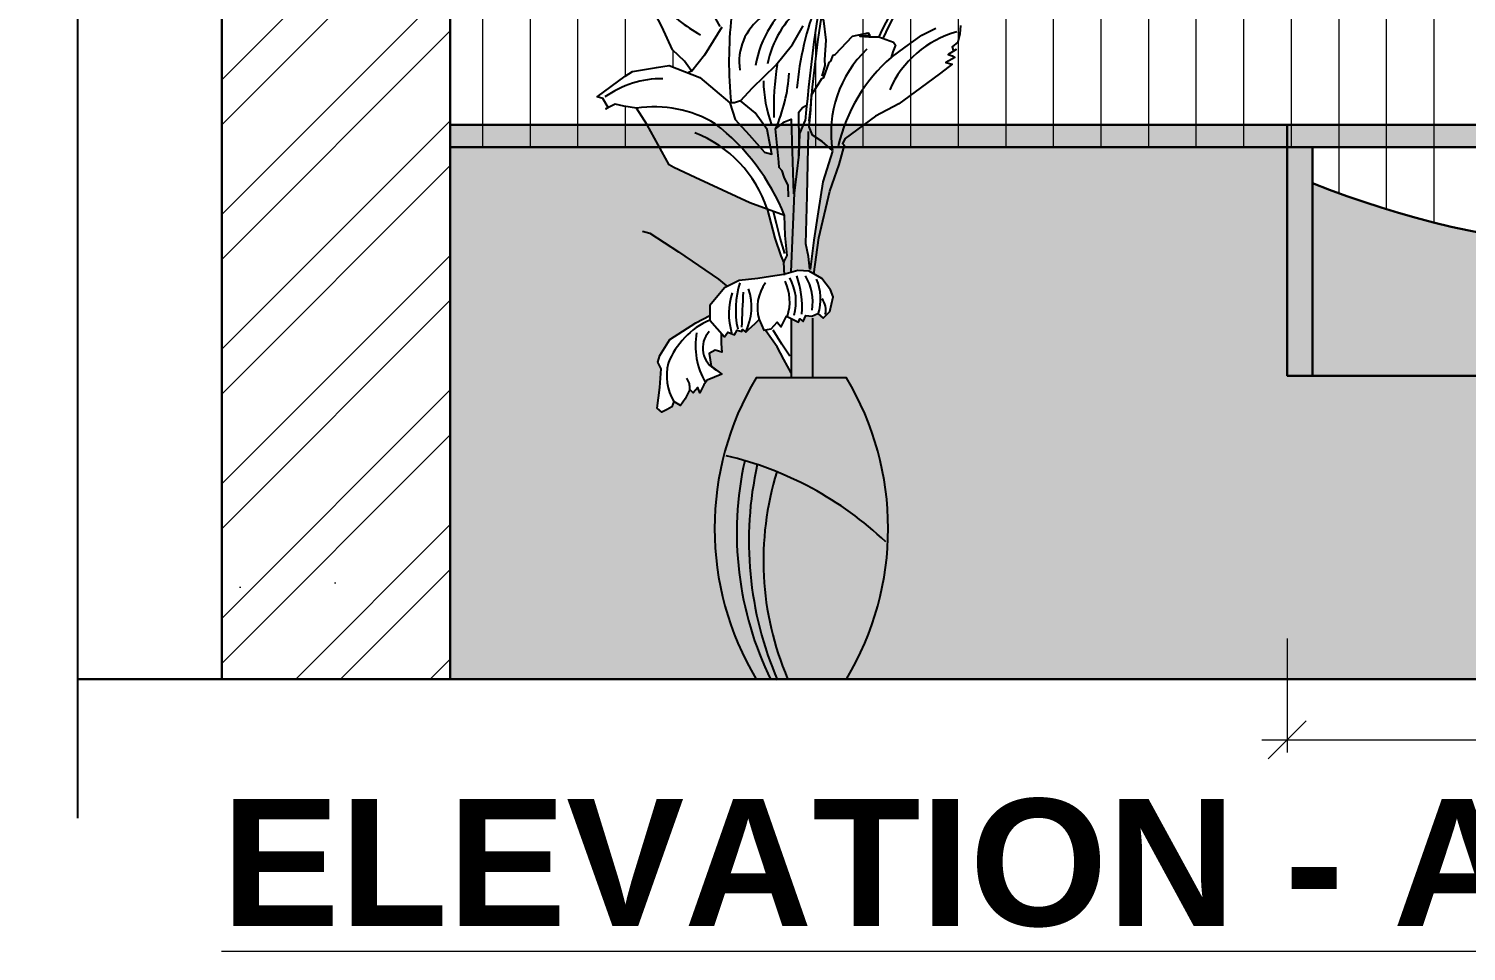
# Model space of a CAD drawing. Header units: millimetres. Extents: x 35877 to 3066687, y -650199 to -40525.
# Drawn here: x 147847.5 to 147904.2, y -179621.5 to -179585.2 of the extents above; entities that cross this region are included whole.
import ezdxf

# ---------------------------------------------------------------- set-up
doc = ezdxf.new("R2010")
doc.units = ezdxf.units.MM
doc.header["$MEASUREMENT"] = 0
doc.header["$PDMODE"] = 35
doc.linetypes.add('DASHED', pattern=[0.75, 0.5, -0.25])
doc.layers.get('Defpoints').update_dxf_attribs({"color": 220})
doc.layers.add('AR HATCH-7', color=7, linetype='Continuous')
doc.layers.add('Interior', color=250, linetype='Continuous')
for name, color, linetype, lineweight in [('DIM.', 250, 'Continuous', 13), ('dim05', 1, 'Continuous', 13), ('FURNITURE', 32, 'Continuous', 9), ('furniture dimensions', 1, 'DASHED', 0), ('SECTION ( SLAB PLine )', 104, 'Continuous', 30), ('wall', 7, 'Continuous', 30), ('XX~SLAB ( BEAM )~ ( DIM )', 7, 'Continuous', 9)]:
    doc.layers.add(name, color=color, linetype=linetype, lineweight=lineweight)
doc.styles.add('century g', font='GOTHIC.TTF')
doc.styles.get("Standard").update_dxf_attribs({"font": 'arial.ttf', "height": 6})
doc.dimstyles.new('Archana', dxfattribs={"dimtxt": 2, "dimasz": 0.75, "dimexe": 0.5, "dimexo": 0.5, "dimgap": 0, "dimtad": 0, "dimzin": 0, "dimdsep": 46, "dimlunit": 4, "dimtxsty": 'century g', "dimblk": 'OBLIQUE', "dimcen": 0, "dimdle": 1, "dimclrd": 256, "dimclre": 256, "dimclrt": 256, "dimadec": 0, "dimazin": 0, "dimtfac": 1, "dimtofl": 0, "dimtmove": 1, "dimatfit": 3, "dimfxl": 1, "dimfxlon": 1, "dimtolj": 1, "dimtzin": 0, "dimlwd": -1, "dimlwe": -1, "dimarcsym": 0})
pattern_1 = [(90, (-287.6905650277331, 1219.144989194814), (-1.875, 0), [])]

# ---------------------------------------------------------------- blocks, each defined once
blk = doc.blocks.new('A$C92db4de1')
h = blk.add_hatch(color=256)
h.dxf.hatch_style = 1
h.set_gradient(color1=(147, 149, 152), tint=1, name='CYLINDER')
h.paths.add_polyline_path([(13.35470408086258, 11.91123952606358), (9.795742517169856, 11.91123952606358, 0.2767160405686562), (9.795742517169856, 0.04803430116044183), (10.36105263055288, 0.04803430116044183, -0.1705623146553834), (9.345575379215006, 8.65010278155205, -0.02451028046727435), (10.61062077619863, 8.210756807691723, 0.1789257259584623), (11.04091307537965, 0.04803430116044183), (13.35470408086258, 0.04803430116044183, 0.2767160405686562)])
h.paths.add_polyline_path([(10.61062077619863, 8.210756807691723, 0.01507432830631594), (9.83753857636475, 8.495698098842695, 0.1572902252740674), (10.61889138056722, 0.04803430116044183), (11.04091307537965, 0.04803430116044183, -0.1789257259584624)], flags=17)
h.paths.add_polyline_path([(9.83753857636475, 8.495698098842695, 0.009432467090609287), (9.345575379215006, 8.65010278155205, 0.1705623146553833), (10.36105263055288, 0.04803430116044183), (10.61889138056722, 0.04803430116044183, -0.1572902252740675)], flags=17)
at = {"color": 116, "true_color": 0x136734}
for points in [[(7.231137149894494, 24.01927507482469), (6.9681013468944, 24.3871580607447), (6.494623058253637, 24.83387529240463), (6.073761159070273, 25.75358493541717), (5.810717663865944, 26.25285687951873), (5.889630711957579, 27.69811364575435), (6.415710010162002, 27.61927940118767), (6.731362202619493, 27.38278537170117), (7.310050197989767, 27.1462869898096), (8.020259943212295, 26.35796630437835), (8.362208794307662, 25.75358493541717)], [(9.178128034003748, 22.82193481395916), (9.651106534991413, 23.33605946072203), (10.57175106905561, 24.22949392401642), (11.22935211260483, 25.04409414214751), (11.65021401629929, 25.77986011513713)], [(8.441121842399298, 25.72730540269549), (7.757216448011604, 24.62365644323472), (7.257441500732966, 23.99299554155004), (7.125919755388168, 23.94044082910841)], [(12.39883841173287, 23.79435588028173), (12.51890342713159, 24.2141406171213), (12.498888744336, 24.43402765324754), (12.55892509583646, 25.21362477000912), (12.45887476332427, 25.9732325519326), (12.37883142122882, 26.17313025322255)], [(12.79768646804223, 20.86557879008433), (12.39414806998684, 21.2255174093043), (12.01942835066438, 21.47027793380221), (11.88972122853011, 21.80142094081566), (11.94736627376915, 22.46371130781881), (11.97619264478635, 23.05401046893166), (12.23561458134282, 23.47154031146238), (12.37973104284174, 23.70190085335526), (12.46620245918893, 23.74509209459029), (12.6685175813036, 24.33777674291014), (12.73462830861536, 24.38180812814608), (12.82278363416845, 24.62398292399484), (12.91093895521044, 24.64599644008922), (13.59412157724728, 25.37252082821215), (14.21118578427922, 25.50461498447112), (14.27730419928412, 25.39453869790486), (13.88061677242513, 25.37252082821215), (14.23322269031632, 25.35050731209594), (14.62991011717531, 25.35050731209594), (15.20290819522415, 25.13034603236338), (15.29105582857301, 25.02026539222061), (15.1808635922971, 24.75607708025382), (15.11475286958375, 24.53591579994645), (15.66570634479649, 24.93220262174873), (16.32685205619418, 25.41655221402289), (16.87780553591438, 25.68074487896774)], [(17.84748334853066, 25.79082116613063), (17.82544643789515, 25.46058359923518), (17.73729111694047, 25.13034603236338), (17.51691433667656, 24.95422049086665), (17.56098815335281, 24.82212633460767), (17.67118038962872, 24.84413985070387), (17.36264828381536, 24.64599644008922), (17.51691433667656, 24.60196505487511), (17.62709888066456, 24.53591579994645), (17.27449296277337, 24.33777674291014), (17.51691433667656, 24.27172748798148), (17.05410849490727, 23.91947205198812), (16.26073364118929, 23.32504617314953), (15.42328497088965, 22.70860242461822), (14.49768097485867, 22.22425283294069), (13.30762638206943, 21.34361641886608), (13.19743415038829, 21.14547300825143), (13.27222661350606, 21.07075501402323)], [(10.91419202480029, 15.96352961502816), (10.8878876738745, 16.46280155912791), (11.0194094192193, 16.72557512073945), (10.94049637563512, 17.51389580617069), (10.91419202480029, 18.30222084458183), (9.5463812360249, 18.80148843567986), (7.389447658439167, 19.80003232385752), (6.547723855474032, 20.19419484305217), (6.363593412959744, 20.29930426736064), (5.495557571462996, 21.87594999177782), (5.074695672275993, 22.53288607260583), (4.574920725000993, 22.61171596476743), (4.232971873992938, 22.69055020993073), (3.864710979774827, 22.50660653990599), (3.962370519686374, 22.55538677822551), (3.752085771724524, 22.91685661460542), (3.522762128683098, 22.97959895126223), (4.627529422254156, 23.79419916941515), (4.916869576092722, 23.9781428394399), (5.863818465681106, 24.13580697619), (6.363593412959744, 24.21464122133148), (7.573578100953455, 23.74164445697352), (8.757258447214554, 22.74310492237237), (8.967693240654626, 22.08616884096955), (9.520076885099115, 21.48178747200836), (10.12506923139154, 20.79857621146039), (10.41441707292324, 20.71974196687188), (10.23028663040895, 21.69200632175307), (9.756816029461334, 22.34894240315589), (9.178128034003748, 22.82193481395916), (8.941388889728842, 22.74310492237237), (8.809867144380405, 22.74310492237237)], [(11.06622055290427, 19.04614013344144), (11.05180352125171, 19.49246123460216), (10.893270032695, 19.82360859461551), (10.82120795579976, 20.0683647661117), (10.70591786072328, 20.19794284346062), (10.69150083366549, 20.41390775572836), (10.56179371153121, 21.7240885077299), (10.91453803094919, 21.9935701627146), (11.16910815638767, 22.10376833617192), (11.26999659979265, 19.16666380778224)], [(11.80158128287076, 22.64882160258458), (11.61418297555429, 22.54273273543913), (11.45735646405228, 22.34852886009503), (11.47176580341693, 21.18232616804744), (11.45735646405228, 20.59202265393287)], [(11.90205451701695, 22.000286962666), (11.91600936000032, 22.10344819398597)], [(11.17786602157503, 16.09142305084424), (11.30938776692346, 19.19215978610919), (11.49351821403252, 20.71624644450822), (11.5198225603599, 21.53084666323412), (11.73024967070523, 22.03011860673905)], [(11.91438011321588, 16.19653247572751), (11.86177141596272, 16.69580441923063), (11.7565540169453, 17.19507201032866), (11.80916271419846, 19.08705036122592), (11.86177141596272, 21.60968090782444)], [(12.06297162423289, 15.99358326615038), (12.26474082325876, 17.4333420954772), (12.69710558773659, 19.26183515510638), (13.07182530705904, 20.31285975300671), (13.27359450608856, 21.07592823212872)], [(12.79799403564903, 20.84556769023584), (12.42327431181548, 19.63617375637841), (12.23592214444216, 18.45557108114917), (12.06297162423289, 17.33255963035845), (11.91885515813556, 16.18075256733755)], [(10.23030969808315, 18.57101906647586), (10.53296734042669, 17.41921200347679), (10.76356291056072, 16.71373039519312), (10.87886069324304, 16.44017861206521)], [(10.92209639911744, 16.81451286033553), (10.73473653945257, 17.41921200347679), (10.59062007795364, 17.99511553498814), (10.47532229527496, 18.45583661932687)], [(5.307744059489778, 17.6855072060207), (5.597091901021486, 17.60667731385911), (6.728163545431016, 16.87090698731481), (8.306401435354928, 15.79353320755035), (8.62205362781242, 15.53075964593882)], [(9.85834267123937, 15.81981274027203), (9.12182857508742, 15.74097849510872), (8.543140579720784, 15.45192975377722), (7.964452584350511, 14.76871414022753), (7.964452584350511, 14.19061230398802), (8.543140579720784, 13.53367622313817), (8.674662329573039, 13.71761989260995), (8.93769813257677, 13.61251046772668), (9.042915526995785, 13.79644978477154), (9.22704597410484, 13.74389507232991), (9.253350324943312, 13.82272931749321), (9.384872070288111, 13.71761989260995), (9.490089469309169, 13.82272931749321), (9.75312527222195, 14.05922334638308), (9.910951368492533, 14.21688748368615), (10.09508181100682, 13.79644978477154), (10.38442196484539, 13.84900449721317), (10.62116110920761, 14.11177805882471), (10.77897951770137, 13.92783874235465), (10.98941431114145, 14.34827644071629), (11.25245780634214, 14.21688748368615), (11.46288491208907, 14.11177805882471), (11.51549360925492, 14.24316701640782), (11.64701535919812, 14.13805759154639), (11.75223275362077, 14.37455162101105), (11.98897189798299, 14.34827644071629), (12.2257033545684, 14.45338586559956), (12.43613814800847, 14.26944219612778), (12.69917395092125, 14.53222011074104), (12.83069570086445, 15.11032194700238), (12.72547830184703, 15.37309550861391), (12.38352945075167, 15.81981274027203), (11.88375449896557, 16.10886148160353), (11.43658056116328, 16.1351410143252), (10.88419691671879, 15.9774768775751), (10.35811761851801, 15.89864263241179), (9.85834267123937, 15.81981274027203)], [(8.411618834372348, 13.66506518016831), (8.411618834372348, 13.27090266095183), (8.437923180699727, 12.92929485417699), (8.174887377786945, 13.00812909934029), (7.938148233424727, 12.87674014175718), (8.017061281516362, 12.37746819765744), (8.437923180699727, 12.06213992360426), (7.859235185329453, 11.8256458947144), (7.727713439984655, 11.64170222466782), (7.569895031490887, 11.32637395061465), (7.490981987910345, 11.53659279980639), (7.30685154080129, 11.32637395061465), (7.175329795540165, 11.45775855521788), (6.991207036124251, 11.08987556814827), (6.807076593522652, 10.82710200653673), (6.544033098318323, 10.98476614383981), (6.465120050226687, 10.7745472940951), (6.280997295405541, 10.66943786978663), (6.070562497370702, 10.56432844490337), (5.886432054860052, 10.72199258165347), (5.991649453877471, 11.53659279980639), (6.044258151043323, 12.27235877277417), (5.912736401187431, 12.53513233498234), (5.991649453877471, 12.79791024959559), (6.386214689828194, 13.42856679827673), (7.412068935220304, 14.08550287910475), (7.964452584350511, 14.37455162101105)], [(11.17575152304562, 14.24297983395081), (11.17575152304562, 11.91123952606358)], [(12.01747532592708, 14.26925936667249), (12.01747532592708, 11.91123952606358)], [(11.17575152304562, 12.11451180659242), (10.8864036814266, 12.6400589303903), (10.62336019082431, 13.13933087449004), (10.17619394079884, 13.76998742259639)], [(11.12314282579246, 12.77144788799524), (10.80749063333496, 13.24444029934966), (10.46554178233055, 13.79626695531806)]]:
    blk.add_lwpolyline(points, dxfattribs=at)
at = {"color": 18, "true_color": 0x000000}
blk.add_lwpolyline([(13.35470408086258, 0.04803430116044183, 0.2767160405686562), (13.35470408086258, 11.91123952606358), (9.795742517169856, 11.91123952606358, 0.2767160405686562), (9.795742517169856, 0.04803430116044183)], format="xyb", close=True, dxfattribs=at)
at = {"color": 116, "true_color": 0x136734}
for centre, radius, start, end in [((88.85060508517927, 15.13244415968256), 77.4282063077592, 164.2874433556749, 174.8890428561681), ((88.99609789296301, 15.13244415968256), 77.4282063077592, 164.2874433556749, 174.8890428561681), ((25.32898969749658, 20.49362004497743), 11.74987905360102, 131.5102399532162, 155.584148627991), ((25.46905401562253, 20.39366901783251), 11.74987905360102, 131.5102399532162, 155.584148627991), ((10.71321811297457, 31.04990174041086), 6.427798744170124, 222.8596452506587, 241.0192091342743), ((13.89702293723894, 23.52540735087314), 4.182353784470968, 125.9816775191608, 170.5469189887744), ((23.72964521424001, 22.20387123096589), 12.38319796736873, 158.7457770302303, 174.7881952060104), ((24.03223828641057, 24.38882744155308), 15.31107396083748, 173.4033654082253, 186.1704012022314), ((11.29039231917704, 24.37674477398468), 2.162320951162018, 125.8198377946097, 189.1803054660232), ((14.05652777326759, 23.52993202066318), 3.888223838196225, 129.2275975391725, 168.8072871910209), ((18.76254576746578, 21.63843637862374), 4.043542781990693, 105.1956747424527, 156.3361796879176), ((17.30951151121917, 21.55574730510489), 4.564306933059286, 133.7430610059689, 188.6970500569778), ((19.47163340656334, 19.56380595916744), 6.610921592373328, 131.2269151155454, 166.9679991620742), ((22.04839901111336, 22.49852505025228), 11.56218467346286, 171.2571480212627, 181.6565400866587), ((4.611496230274497, 24.33466334656805), 6.497779703580069, 336.3114905370169, 356.2612155187305), ((6.085499136963335, 19.81049036190416), 3.885142111814765, 89.57971001198044, 125.4588173336404), ((15.04204706241944, 23.64727805290386), 4.96127572347172, 180.4413374627389, 200.8190698473153), ((5.782010956761951, 17.93202862121871), 4.654909687400553, 59.01772612865734, 98.73997071340335), ((5.617044871174585, 17.02775393195043), 4.864553384915496, 18.49651862740299, 68.73280216459784), ((2.925620994214114, 15.10954641057106), 8.602931889753757, 21.78437978458832, 52.36995197245139), ((7.975234837766038, 14.72659810898222), 3.628247254001633, 355.2270859171405, 19.44045385102608), ((9.876849913256592, 14.87460238292442), 2.145112169746836, 351.9889492876779, 29.60042136648601), ((12.52962259642663, 14.58509157792469), 3.542948230254619, 162.4429105534873, 192.099084194293), ((7.306610323183122, 14.70809925476533), 2.302220940468974, 334.5179846490974, 17.92462765147252), ((11.4475562410662, 14.68504632565964), 1.606339700806527, 142.9071698951792, 196.9444548512708), ((9.175198510645714, 14.91517462992488), 1.942085260884992, 342.7247159446338, 24.43498319488528), ((9.474506572008977, 14.91126229001384), 1.889941479988354, 343.7239674964545, 29.70943722148295), ((10.32145597983617, 15.02631437822311), 2.009203159745615, 342.5767713631998, 22.79623692359291), ((11.26688266792917, 14.44530996857793), 2.552778361951222, 161.2542027521485, 197.1741796421062), ((70.431539811525, 11.72635473527953), 61.25390029619136, 176.6673179766199, 177.9596737354278), ((11.82960627987995, 14.58643116964959), 0.7134292365927164, 345.1127285717405, 38.28906455340061), ((9.253039583145437, 11.30952716325737), 3.156122310474248, 114.0969398047056, 158.1747701657939), ((10.24980038789363, 13.17967442154622), 2.850342931510476, 169.6763731864523, 210.484649863522), ((8.64243204073864, 13.08184768838873), 0.9567101240915524, 137.0587691108527, 244.2964260946549), ((8.318161444218276, 12.01170355015529), 2.049910200058668, 166.7110601712327, 210.0639982575357), ((6.581083488861623, 11.53632513098819), 0.5994175329882093, 352.4684834157277, 37.43354023175078)]:
    blk.add_arc(centre, radius, start, end, dxfattribs=at)
at = {"color": 18, "true_color": 0x000000}
for centre, radius, start, end in [((5.499548396648606, -4.465030722209121), 13.6674302768353, 46.51837956103125, 76.82931013455493), ((22.09491232440632, 5.794193587940754), 13.06529027094751, 167.3739161271566, 206.2348511667881), ((23.3229046913948, 5.483038042575572), 13.81778635928812, 167.4067838359454, 203.3789177122135), ((21.86581954400026, 4.711364330201832), 11.78665546345549, 162.728828853666, 203.2260348693194)]:
    blk.add_arc(centre, radius, start, end, dxfattribs=at)
blk = doc.blocks.new('_Oblique')
at = {"layer": 'wall', "color": 0, "lineweight": -2}
blk.add_line((-0.5, -0.5), (0.5, 0.5), dxfattribs=at)
blk = doc.blocks.new('*D466')
at = {"layer": 'Defpoints', "color": 0, "linetype": 'Continuous', "lineweight": 0, "transparency": 16777216}
for p in [(147897.1450494186, -179598.8341309642), (147958.6889529768, -179598.8341309642), (147958.6889529768, -179613.174967045)]:
    blk.add_point(p, dxfattribs=at)
at = {"layer": 'furniture dimensions', "color": 5, "linetype": 'ByBlock', "transparency": 16777216}
blk.add_line((147897.1450494186, -179609.174967045), (147897.1450494186, -179613.674967045), dxfattribs=at)
at = {"layer": 'furniture dimensions', "color": 5, "linetype": 'Continuous', "transparency": 16777216}
for p, q in [((147958.6889529768, -179609.174967045), (147958.6889529768, -179613.674967045)), ((147896.1450494186, -179613.174967045), (147923.9839624485, -179613.174967045)), ((147959.6889529768, -179613.174967045), (147931.8500399468, -179613.174967045))]:
    blk.add_line(p, q, dxfattribs=at)
at = {"layer": 'furniture dimensions', "color": 5, "linetype": 'Continuous', "transparency": 16777216, "xscale": 1.5, "yscale": 1.5, "zscale": 1.5, "rotation": 180}
blk.add_blockref('_Oblique', (147897.1450494186, -179613.174967045), dxfattribs=at)
at = {"layer": 'furniture dimensions', "color": 5, "linetype": 'Continuous', "transparency": 16777216, "xscale": 1.5, "yscale": 1.5, "zscale": 1.5}
blk.add_blockref('_Oblique', (147958.6889529768, -179613.174967045), dxfattribs=at)
at = {"layer": 'furniture dimensions', "linetype": 'Continuous', "lineweight": 0, "transparency": 16777216, "insert": (147927.9170011977, -179613.174967045), "char_height": 3, "attachment_point": 5, "style": 'century g'}
blk.add_mtext('\\A1;5\'-2"', dxfattribs=at)

msp = doc.modelspace()

# ---------------------------------------------------------------- hatches: boundary and pattern name
at = {"layer": 'AR HATCH-7', "lineweight": 0, "true_color": 0x939598, "transparency": 33554610}
h = msp.add_hatch(dxfattribs=at)
h.set_pattern_fill('AR-SAND', color=252, scale=15, angle=45)
h.set_pattern_definition([(82.50000000000001, (191.3848991279083, 805.9480690701457), (-21.10519775864464, 19.76890683797415), [0, -22.79999999999997, 0, -25.49999999999997, 0, -24.37499999999997]), (52.49999999999999, (191.3848991279083, 805.9480690701457), (-11.1620626611313, 48.70469594555517), [0, -12.3, 0, -20.55, 0, -7.875]), (12.5, (178.3387790150164, 792.9019489572538), (32.97043909335446, 33.09048574728702), [0, -7.5, 0, -27, 0, -35.25]), (2.499999999999997, (178.3387790150164, 792.9019489572538), (22.57563245327427, 41.19394276267653), [0, -3.75, 0, -17.7, 0, -20.25])])
h.paths.add_polyline_path([(147864.1450494418, -179483.7797454864), (147855.1450494419, -179483.7797454864), (147855.1450494419, -179610.7797454864), (147864.1450494418, -179610.7797454864)])
at = {"layer": 'AR HATCH-7', "lineweight": 0, "true_color": 0x939598, "transparency": 33554687}
h = msp.add_hatch(dxfattribs=at)
h.set_pattern_fill('ANSI32', color=252, scale=10)
h.set_pattern_definition([(45, (191.3848991279083, 805.9480690701457), (-2.651650429449553, 2.651650429449553), []), (45, (193.1526660779082, 805.9480690701457), (-2.651650429449553, 2.651650429449553), [])])
h.paths.add_polyline_path([(147864.1450494418, -179486.7797454864), (147855.1450494419, -179486.7797454864), (147855.1450494419, -179610.7797454864), (147864.1450494418, -179610.7797454864)])
at = {"layer": 'dim05', "lineweight": 0, "true_color": 0x492403, "transparency": 33554559}
h = msp.add_hatch(dxfattribs=at)
h.set_pattern_fill('ANSI31', color=38, scale=15, angle=45)
h.set_pattern_definition(pattern_1)
h.paths.add_polyline_path([(147958.6889529768, -179546.7528024524), (147949.6461328643, -179546.7528024524), (147949.6461328643, -179572.8066885206), (147904.6439660193, -179572.8066885206), (147904.6439660193, -179546.7528024524), (147864.1450494418, -179546.7528024524), (147864.1450494418, -179589.8341309625), (147872.3989769629, -179589.8341309626), (147871.9132184796, -179588.9518297958), (147871.4923565804, -179588.294893715), (147870.9925816331, -179588.2160638228), (147870.6506327821, -179588.1372295777), (147870.3800314278, -179588.2723930094), (147870.1697466799, -179587.910923173), (147869.9404230368, -179587.8481808363), (147871.0451903304, -179587.0335806182), (147871.3345304842, -179586.8496369481), (147872.2814793738, -179586.6919728114), (147872.7812543211, -179586.6131385663), (147873.5134710988, -179586.8993704253), (147873.6692577423, -179586.8371197136), (147873.385762255, -179586.4406217269), (147872.9122839664, -179585.9939044952), (147872.4914220672, -179585.0741948522), (147872.228378572, -179584.5749229081), (147872.3072916201, -179583.1296661418), (147872.8333709183, -179583.2085003864), (147873.1490231107, -179583.4449944159), (147873.7062791716, -179583.6727339884), (147873.385762255, -179583.2610550988), (147873.0701100626, -179582.8931677594), (147873.2016318079, -179582.7880583345), (147873.754015457, -179582.4464548807), (147874.3590077987, -179582.3413454564), (147874.7635160933, -179582.4928808536, 0.02810716256562425), (147872.7646525762, -179577.5699702622), (147872.7115220351, -179577.6407393247), (147872.431800925, -179577.1517101734), (147872.1870343801, -179576.3483104252), (147872.0471699788, -179576.3832395245), (147871.8723433201, -179576.4181686237), (147869.6345282896, -179574.5319189228), (147868.0960275731, -179573.0648401758), (147867.8862309735, -179572.8901859748), (147867.606502171, -179571.9121320257), (147867.3267810609, -179571.0388697267), (147866.6624290001, -179569.9560197738), (147866.4176624552, -179569.6067157249), (147866.4526324005, -179568.8033159767), (147866.9707432384, -179569.4244171153), (147869.2499050358, -179569.536853174), (147870.1240460039, -179569.6067157249), (147870.6135714059, -179570.060811424), (147871.0331646096, -179570.5498405753), (147872.2569665784, -179572.7853943247), (147872.781454238, -179574.0079606727), (147872.9912508376, -179575.5099772254), (147873.0262207829, -179576.6626810226), (147872.9912508376, -179577.1517101734), (147872.8847721216, -179577.364451536, -0.02971842344163293), (147874.9830757251, -179582.5751314702), (147874.9903044959, -179582.5778394853), (147875.5426881403, -179582.6829489102), (147876.0161587413, -179582.8931677594), (147876.2265935393, -179583.1822208537), (147876.2792022366, -179582.7092284423), (147876.4107239818, -179582.6829489102), (147876.7000641357, -179582.4990095931), (147876.7000641357, -179582.2362360315), (147876.8841945782, -179582.5778394853), (147876.963107631, -179582.5252847729), (147877.0683250254, -179582.6566737305), (147877.1472303858, -179582.7617831548), (147877.3576651792, -179582.6303941977), (147877.4365782273, -179582.5778394853), (147877.2352242375, -179580.8188346116), (147876.9067620366, -179578.4945738363), (147876.140345103, -179575.2132714195), (147875.894002295, -179574.2288793883), (147875.80942804, -179574.0493424517), (147875.6369718871, -179574.0931678245), (147874.5616230231, -179573.7350792637), (147873.6057547991, -179573.2974164344), (147873.110552, -179572.8733857221), (147873.0502589296, -179572.8733857221), (147873.0478969696, -179572.8733857221), (147873.0455350097, -179572.8733857221), (147873.0455350097, -179572.8497661221), (147873.0410481411, -179572.813871174), (147872.7693749119, -179572.5812436664), (147872.5304059351, -179571.9844279473), (147872.4109252906, -179569.9552666916), (147872.8490261124, -179568.7218568259), (147873.1278245332, -179568.3239811309), (147873.1676539773, -179568.1648325941), (147873.4066152664, -179568.1648325941), (147873.6455842432, -179567.7669568991), (147873.8048943318, -179567.8067440332), (147873.9642044205, -179567.4884426066), (147874.0836927573, -179567.5282340939), (147874.2430028459, -179567.249719802), (147874.5616230231, -179567.2099326678), (147874.6811036677, -179567.0109926438), (147874.8802432003, -179567.0109926438), (147875.039553289, -179566.6926955701), (147875.1988633776, -179566.6926955701), (147875.3719676794, -179566.3912274969), (147875.6170648551, -179566.4524404819), (147875.7702467449, -179566.26880588), (147875.9693862776, -179566.3147134422), (147876.1991591168, -179565.4424479981), (147876.4136152982, -179565.4271469283), (147876.4289319515, -179565.7179020768), (147876.566797188, -179565.7179020768), (147876.6433958251, -179565.3200263818), (147876.7965777149, -179565.3965404359), (147876.7812610617, -179565.6413836691), (147876.8731686598, -179565.5954761069), (147877.1488991374, -179565.2435123271), (147877.2101734336, -179565.2588133968), (147877.1642157907, -179565.6566890918), (147877.3633553234, -179565.5189620528), (147877.4246296196, -179565.1822993427), (147877.6697267952, -179565.2741144665), (147877.608452499, -179565.4424479981), (147877.7769510421, -179565.4271469283), (147877.822908685, -179565.1516928502), (147877.9301329319, -179565.304720959), (147878.0220482177, -179565.3200263818), (147878.1139558113, -179565.0904798653), (147878.1905467561, -179565.1210863577), (147878.3284119972, -179565.1210863577), (147878.6363151628, -179565.1210863577), (147878.6501001178, -179565.105785288), (147879.3241096654, -179565.0598777258), (147879.6917477411, -179565.1516928502), (147879.9981192084, -179565.2588133968), (147880.0287525103, -179565.503660983), (147880.1206677962, -179565.8862312553), (147880.5802134702, -179565.7485042157), (147880.8865849374, -179565.8709301856), (147881.0091335298, -179566.0392593641), (147880.8865849374, -179566.1769864032), (147880.8559439477, -179566.2994080195), (147880.9478592336, -179566.26880588), (147881.1163577766, -179566.2841069498), (147881.0704001337, -179566.3912274969), (147880.9784925355, -179566.4677415511), (147881.0091335298, -179566.5901631679), (147881.2389063645, -179566.4983480435), (147881.330813958, -179566.6054685901), (147881.2082730579, -179566.7431912767), (147881.2542230132, -179566.865617246), (147881.4227292439, -179566.7737977686), (147881.4533625458, -179566.8962237386), (147881.4303875725, -179567.0798561653), (147881.4840035401, -179567.1410669712), (147881.6218687766, -179567.0798583398), (147881.683135385, -179567.2175810259), (147881.5912277869, -179567.3400069952), (147881.6065444356, -179567.4777340349), (147881.7750506664, -179567.4318221196), (147881.7597340177, -179567.6154567209), (147881.6525020831, -179567.6766697053), (147881.683135385, -179567.7837902524), (147881.9129159075, -179567.7684848297), (147881.9435492094, -179567.9062118688), (147881.7750506664, -179568.1051518928), (147882.0354644952, -179568.0286378387), (147882.5103345055, -179567.7684848297), (147882.8932892346, -179567.6766697053), (147883.2149773552, -179567.6613686361), (147883.2762516513, -179567.8143967449), (147883.3068849533, -179567.8450032374), (147883.4600745307, -179567.8603043071), (147883.7051640186, -179567.7072761978), (147883.9349368534, -179567.7837902524), (147883.7551814973, -179568.0322726587), (147883.795034009, -179568.1118904577), (147884.1802416382, -179568.0455451942), (147884.4326203743, -179568.0986222759), (147884.6318675531, -179568.2711260563), (147884.6982858435, -179568.549788353), (147884.7514174008, -179568.6161379701), (147884.8576805106, -179568.7621053862), (147884.9639436251, -179568.8948002674), (147884.9108120679, -179568.9611498845), (147884.9108120679, -179569.0805765827), (147885.070206735, -179569.1336536649), (147884.8842462892, -179569.3061574453), (147885.0436409564, -179569.4919337606), (147884.8709595561, -179569.584819742), (147884.9639436251, -179569.8236731396), (147884.7912622202, -179569.8634820393), (147885.0170751778, -179570.0492583546), (147884.9108120679, -179570.142144336), (147884.7646964462, -179570.142144336), (147884.6849991104, -179570.2350346705), (147884.3927755503, -179570.2483028529), (147884.1536758596, -179570.7127414655), (147883.9411496307, -179571.110830461), (147883.7551814973, -179571.3364113231), (147882.4648997226, -179572.2447159016), (147881.4728543686, -179572.7292309108), (147881.255215646, -179572.8937625262, 0.08215169970907978), (147880.7333643789, -179574.7268933069, 0.04629122726797285), (147878.1479105788, -179588.7976611809), (147877.9374834685, -179589.2969331244), (147877.9201367533, -179589.8341309628), (147958.6889529768, -179589.8341309642), (147958.6889529768, -179588.9434956888)])
h.paths.add_polyline_path([(147944.6497342688, -179579.4917689723), (147944.6497342688, -179582.2584152371), (147907.9041193031, -179582.2584152371), (147907.9041193031, -179579.4917689723)], flags=16)
h = msp.add_hatch(color=38, dxfattribs=at)
h.dxf.hatch_style = 1
h.paths.add_polyline_path([(147958.6889529768, -179588.9434956888), (147864.1450494418, -179588.9434956888), (147864.1450494418, -179589.0263588468), (147864.1450494418, -179589.3888133256), (147864.1450494418, -179589.6022623783), (147864.1450494418, -179589.8341309625), (147958.6889529768, -179589.8341309625)])
at = {"layer": 'dim05', "lineweight": 0, "true_color": 0x6e4817, "transparency": 33554559}
h = msp.add_hatch(color=36, dxfattribs=at)
h.dxf.hatch_style = 1
h.paths.add_polyline_path([(147898.1450494186, -179589.8341309631), (147897.1450494186, -179589.8341309631), (147897.1450494186, -179590.8341309631), (147897.1450494186, -179598.8341309642), (147898.1450494186, -179598.8341309642)])
at = {"layer": 'dim05', "lineweight": 0, "true_color": 0x492403, "transparency": 33554559}
h = msp.add_hatch(dxfattribs=at)
h.set_pattern_fill('ANSI31', color=38, scale=15, angle=45)
h.set_pattern_definition(pattern_1)
edge = h.paths.add_edge_path()
edge.add_line((147917.6596839347, -179589.8341309625), (147898.1450494186, -179589.8341309625))
edge.add_line((147898.1450494186, -179589.8341309625), (147898.1450494186, -179591.2473523028))
edge.add_arc((147912.3769454087, -179555.5986253575), 38.38461405691956, 248.2368345351864, 277.9105228653291)
edge.add_line((147917.6596839347, -179593.6179792442), (147917.6596839347, -179589.8341309625))
edge = h.paths.add_edge_path()
edge.add_line((147938.1424922452, -179593.2593642172), (147938.1424922452, -179589.8341309625))
edge.add_line((147938.1424922452, -179589.8341309625), (147917.6596839347, -179589.8341309625))
edge.add_line((147917.6596839347, -179589.8341309625), (147917.6596839347, -179593.6179792442))
edge.add_arc((147912.4129456369, -179555.3022770417), 38.67326334864006, 277.7972697988902, 282.2339161484717)
edge.add_arc((147929.1533216895, -179617.1854283704), 25.55898536996492, 69.40848942510502, 109.5323878582621, ccw=False)
edge = h.paths.add_edge_path()
edge.add_line((147952.6407853281, -179589.8341309625), (147938.1424922452, -179589.8341309625))
edge.add_line((147938.1424922452, -179589.8341309625), (147938.1424922452, -179593.2593642172))
edge.add_arc((147929.1533216894, -179617.1854283704), 25.5589853699766, 63.54318557191431, 69.40848942489879, ccw=False)
edge.add_arc((147944.8261622641, -179587.2913190978), 8.217921015186946, 238.5664633988201, 341.9755527591574)
at = {"layer": 'dim05', "lineweight": 0, "true_color": 0x6e4817, "transparency": 33554559}
h = msp.add_hatch(color=36, dxfattribs=at)
h.dxf.hatch_style = 1
edge = h.paths.add_edge_path()
edge.add_arc((147912.3769454087, -179555.5986253574), 38.38461405693364, 248.2368345352025, 277.91052286532323, ccw=False)
edge.add_line((147898.1450494186, -179591.2473523028), (147898.1450494186, -179598.8341309642))
edge.add_line((147898.1450494186, -179598.8341309642), (147917.6596839347, -179598.8341309642))
edge.add_line((147917.6596839347, -179598.8341309642), (147917.6596839347, -179593.6179792442))
edge = h.paths.add_edge_path()
edge.add_arc((147929.1533216895, -179617.1854283704), 25.55898536997314, 69.40848942510502, 109.5323878582621)
edge.add_arc((147912.4129456369, -179555.3022770417), 38.67326334864219, 277.7972697988902, 282.23391614847174, ccw=False)
edge.add_line((147917.6596839347, -179593.6179792442), (147917.6596839347, -179598.8341309642))
edge.add_line((147917.6596839347, -179598.8341309642), (147938.1424922452, -179598.8341309642))
edge.add_line((147938.1424922452, -179598.8341309642), (147938.1424922452, -179593.2593642172))
edge = h.paths.add_edge_path()
edge.add_line((147958.6889529768, -179589.8341309625), (147952.6407853281, -179589.8341309625))
edge.add_arc((147944.8261622641, -179587.2913190978), 8.21792101516705, 238.5664633988201, 341.9755527591574, ccw=False)
edge.add_arc((147929.1533216894, -179617.1854283704), 25.55898536997569, 63.54318557191423, 69.40848942489885)
edge.add_line((147938.1424922452, -179593.2593642172), (147938.1424922452, -179598.8341309642))
edge.add_line((147938.1424922452, -179598.8341309642), (147958.6889529768, -179598.8341309642))
edge.add_line((147958.6889529768, -179598.8341309642), (147958.6889529768, -179589.8341309625))
at = {"layer": 'FURNITURE', "lineweight": 0, "true_color": 0xf1e8df, "transparency": 33554505}
h = msp.add_hatch(color=254, dxfattribs=at)
h.dxf.hatch_style = 1
h.paths.add_polyline_path([(147958.6889529768, -179598.8341309642), (147938.1424922452, -179598.8341309642), (147917.6596839347, -179598.8341309642), (147897.1450494186, -179598.8341309642), (147897.1450494186, -179589.8341309631), (147879.0717640709, -179589.8341309628), (147879.2204460959, -179589.9667488327), (147878.84093522, -179591.1916060312), (147878.6535830526, -179592.3722087065), (147878.4806325324, -179593.4952201572), (147878.3349894199, -179594.6592284775), (147878.2794323241, -179594.1319753684), (147878.1742149251, -179593.6327077773), (147878.2268236223, -179591.7407294264), (147878.2665851602, -179589.8341309628), (147876.7802046498, -179589.8341309627), (147876.8320779811, -179590.1080378207), (147876.5427301395, -179590.0292035761), (147876.3699908349, -179589.8341309627), (147875.6192500251, -179589.8341309627, -0.09351481210727033), (147877.3318529332, -179592.525558952), (147877.3581572838, -179593.3138839814), (147877.4370703273, -179594.1022046669), (147877.305548582, -179594.3649782285), (147877.3082003176, -179594.4153097193), (147877.1812238187, -179594.1140493924), (147876.9506282486, -179593.4085677841), (147876.6535430855, -179592.2779675902), (147875.9640421442, -179592.0262913519), (147873.8071085666, -179591.0277474637), (147872.9653847636, -179590.6335849445), (147872.7812543211, -179590.5284755202), (147872.3989769629, -179589.8341309626), (147864.1450494418, -179589.8341309625), (147864.1450494418, -179610.7797454864), (147876.7787135387, -179610.7797454864, -0.1705623146554486), (147875.7632362874, -179602.177677006, -0.02451028046737397), (147877.0282816844, -179602.6170229799, 0.1789257259582927), (147877.4585739835, -179610.7797454864), (147958.6889529768, -179610.7797454864)])
h.paths.add_polyline_path([(147879.248356609, -179595.7174578406), (147879.116834859, -179596.2955596769), (147878.8537990561, -179596.5583375915), (147878.6433642627, -179596.374393922), (147878.4066328061, -179596.4795033469), (147878.1698936617, -179596.4532281666), (147878.0646762673, -179596.6897221961), (147877.9331545174, -179596.5846127712), (147877.8805458202, -179596.7160017288), (147877.6701187145, -179596.6108923039), (147877.5934124312, -179596.5725778854), (147877.5934124312, -179598.713267981), (147877.3040645896, -179598.1877208572), (147877.041021099, -179597.6884489131), (147876.5679780374, -179597.0212972568), (147876.5127427191, -179597.0313300028), (147876.3286122766, -179596.6108923039), (147876.1707861804, -179596.7685564412), (147875.9077503774, -179597.0050504701), (147875.8025329784, -179597.110159895), (147875.6710112331, -179597.0050504701), (147875.6447068822, -179597.0838847153), (147875.4605764351, -179597.0313300028), (147875.3553590407, -179597.2152693199), (147875.0923232377, -179597.110159895), (147874.9608014878, -179597.2941035645), (147874.8292797425, -179597.1447979272), (147874.8292797425, -179597.5568771266), (147874.8555840888, -179597.8984849334), (147874.5925482859, -179597.8196506883), (147874.3558091416, -179597.9510396458), (147874.4347221896, -179598.4503115899), (147874.8555840888, -179598.765639864), (147874.2768960935, -179599.0021338929), (147874.1453743481, -179599.1860775629), (147873.9875559396, -179599.501405837), (147873.908642896, -179599.2911869878), (147873.7245124489, -179599.501405837), (147873.5929907037, -179599.3700212324), (147873.4088679443, -179599.7379042195), (147873.2247375016, -179600.0006777811), (147872.9616940065, -179599.8430136438), (147872.8827809583, -179600.0532324935), (147872.6986582035, -179600.1583419178), (147872.4882234055, -179600.2634513427), (147872.304092963, -179600.1057872059), (147872.409310362, -179599.2911869878), (147872.4619190592, -179598.5554210148), (147872.3303973093, -179598.2926474526), (147872.409310362, -179598.029869538), (147872.803875598, -179597.3992129893), (147873.8297298434, -179596.7422769085), (147874.3821134925, -179596.4532281666), (147874.3821134925, -179596.0590656474), (147874.9608014878, -179595.3758500338), (147875.5394894832, -179595.0868012925), (147876.2760035794, -179595.0079670473), (147876.7757785266, -179594.9291371552), (147877.3018578248, -179594.85030291), (147877.8542414693, -179594.6926387733), (147878.3014154071, -179594.718918306), (147878.8011903589, -179595.0079670473), (147879.14313921, -179595.454684279)], flags=16)

# ---------------------------------------------------------------- linework, layer by layer
at = {"layer": 'dim05', "color": 18, "lineweight": 0, "true_color": 0x000000, "transparency": 33554687}
msp.add_line((147864.1450494418, -179589.8341309625), (147958.6889529768, -179589.8341309642), dxfattribs=at)
at = {"layer": 'FURNITURE', "color": 252, "lineweight": 25, "true_color": 0x939598, "transparency": 33554687}
msp.add_lwpolyline([(147849.461620952, -179476.1640591944), (147849.461620952, -179543.5297876853), (147847.5393562294, -179544.5853712756), (147851.6561841427, -179544.8353712756), (147849.461620952, -179545.8588123322), (147849.461620952, -179616.2566833568)], dxfattribs=at)
at = {"layer": 'furniture dimensions', "color": 18, "lineweight": 0, "true_color": 0x000000, "transparency": 33554687}
msp.add_line((147897.1450494186, -179589.8341309631), (147898.1450494186, -179589.8341309631), dxfattribs=at)
at = {"layer": 'SECTION ( SLAB PLine )', "color": 1, "transparency": 33554687}
msp.add_line((147849.461620952, -179610.7797454864), (147963.8044177786, -179610.7797454864), dxfattribs=at)
at = {"layer": 'XX~SLAB ( BEAM )~ ( DIM )', "color": 36, "lineweight": 30, "true_color": 0x6e4817, "transparency": 33554687}
for p, q in [((147897.1450494186, -179588.9434956888), (147897.1450494186, -179590.8341309631)), ((147897.1450494186, -179589.8341309631), (147897.1450494186, -179598.8341309642)), ((147898.1450494186, -179589.8341309631), (147898.1450494186, -179598.8341309642)), ((147897.1450494186, -179598.8341309642), (147958.6889529768, -179598.8341309642))]:
    msp.add_line(p, q, dxfattribs=at)
at = {"layer": 'XX~SLAB ( BEAM )~ ( DIM )', "lineweight": 30, "transparency": 33554687}
msp.add_lwpolyline([(147855.1450494419, -179486.7797454864), (147864.1450494418, -179486.7797454864), (147864.1450494418, -179610.7797454864), (147855.1450494419, -179610.7797454864)], close=True, dxfattribs=at)
at = {"layer": 'XX~SLAB ( BEAM )~ ( DIM )', "color": 36, "lineweight": 30, "true_color": 0x6e4817, "transparency": 33554687}
for points in [[(147864.1450494418, -179589.8341309625), (147958.6889529768, -179589.8341309625), (147958.6889529768, -179588.9434956888), (147864.1450494418, -179588.9434956888)], [(147897.1450494186, -179589.8341309625), (147917.6596839347, -179589.8341309625), (147917.6596839347, -179598.8341309642), (147897.1450494186, -179598.8341309642)]]:
    msp.add_lwpolyline(points, close=True, dxfattribs=at)
msp.add_lwpolyline([(147898.1450494186, -179591.2473523028, 0.1489328251946709), (147920.6079392795, -179593.0972949307, -0.2034032358009276), (147940.5404412901, -179594.3032247977, 0.4845449139489381), (147952.6407853275, -179589.8341309642)], format="xyb", dxfattribs=at)

# ---------------------------------------------------------------- block references
at = {"layer": 'Interior', "transparency": 33554687}
msp.add_blockref('A$C92db4de1', (147866.4176609081, -179610.8277797876), dxfattribs=at)

# ---------------------------------------------------------------- texts
at = {"layer": 'DIM.', "color": 1, "transparency": 33554687, "insert": (147855.1370177135, -179615.4992365328, 0.1188055700500966), "char_height": 5, "attachment_point": 1}
msp.add_mtext_dynamic_manual_height_columns('{\\fArial|b1|i0|c0|p34;\\LELEVATION - A}', width=111.5588362761482, gutter_width=1, heights=[0], dxfattribs=at)

# ---------------------------------------------------------------- dimensions: what is measured, and where the dimension line sits
at = {"layer": 'furniture dimensions', "color": 5, "linetype": 'Continuous', "lineweight": 0, "transparency": 33554687}
dim = msp.add_linear_dim(base=(147958.6889529768, -179613.174967045), p1=(147897.1450494186, -179598.8341309642), p2=(147958.6889529768, -179598.8341309642), dimstyle='Archana', override={"dimtxt": 3, "dimasz": 1.5, "dimdec": 0, "dimclrd": 5, "dimclre": 5, "dimfxl": 4}, dxfattribs=at)
dim.commit()
dim.dimension.update_dxf_attribs({"geometry": '*D466', "text_midpoint": (147927.9170011977, -179613.174967045)})

doc.saveas('drawing.dxf')
